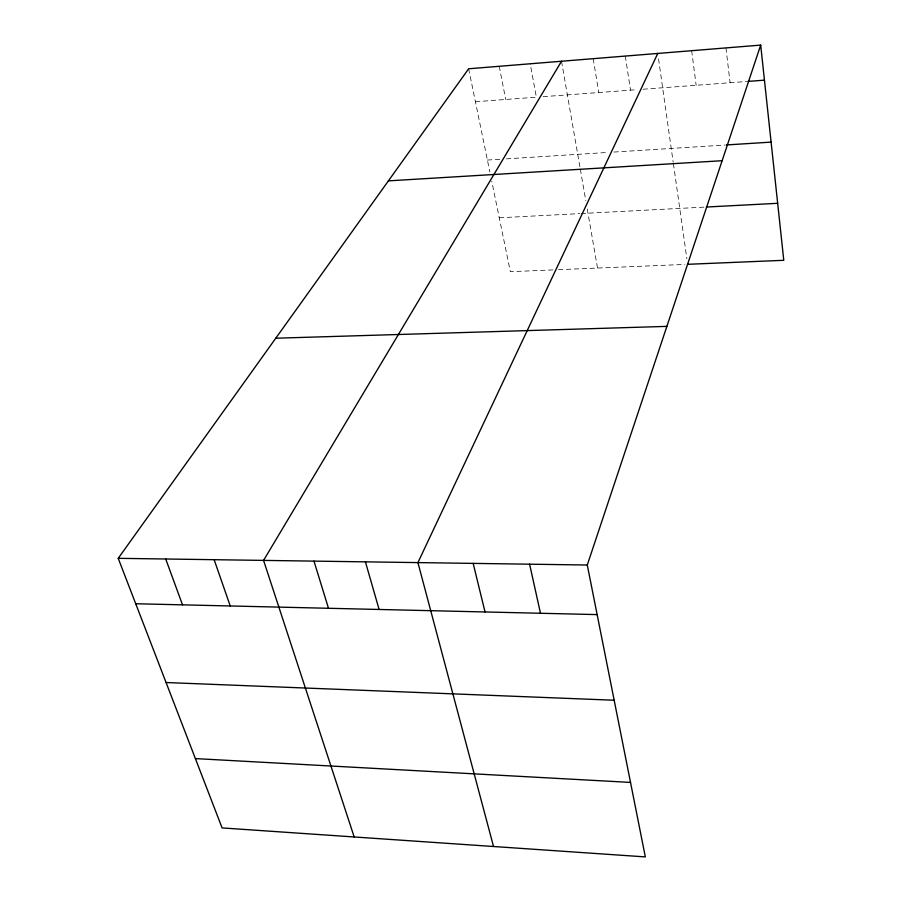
<?xml version="1.0" encoding="UTF-8"?>
<svg xmlns="http://www.w3.org/2000/svg" width="902" height="902" viewBox="0 0 902 902"><rect width="100%" height="100%" fill="white"/><g stroke="black" fill="none" stroke-linecap="round" stroke-linejoin="round"><path stroke-width="0.68" stroke-dasharray="4.51 3.38" d="M475.422 101.734L536.363 97.191L530.196 63.783M543.105 96.683L637.488 89.648M643.081 89.23L746.585 81.507M487.407 160.06L500.937 159.203M506.349 158.865L608.534 152.393M613.958 152.055L724.926 145.042M499.268 217.799L579.817 213.605M581.181 213.537L704.981 207.088M552.926 269.912L510.352 271.682L491.759 181.268M558.462 269.687L684.9 264.421M468.645 68.778L489.854 171.989M499.234 66.297L505.706 99.479M561.518 61.246L580.076 167.851M580.313 169.204L585.804 200.706M587.247 209.027L597.53 268.052M593.212 58.675L598.748 92.534M625.3 56.071L630.509 90.166M658.55 58.934L673.185 162.202M673.388 163.578L686.873 258.773M691.642 50.692L696.152 85.262M725.952 47.919L730.09 82.736"/><path stroke-width="1.35" d="M587.281 565.013L760.69 45.1L468.645 68.778L118.218 558.327L222.095 827.923L645.336 856.9L587.281 565.013L118.218 558.327M657.772 53.443L417.919 562.6L493.529 846.504M561.518 61.246L263.564 560.401L354.182 836.966M747.961 81.406L764.456 80.165M726.313 144.951L771.097 142.121M388.401 180.874L722.13 160.714M706.379 207.02L777.671 203.311M687.662 264.309L783.782 260.306L760.69 45.1M275.775 338.216L666.871 326.377M135.717 603.742L597.147 614.6M166.069 682.521L614.172 700.234M195.384 758.593L630.521 782.417M165.72 559.003L182.52 604.847M214.157 559.702L230.224 605.975M313.975 561.123L328.486 608.286M365.423 561.845L379.099 609.47M473.155 563.378L485.028 611.962M529.598 564.19L540.49 613.27"/></g></svg>
